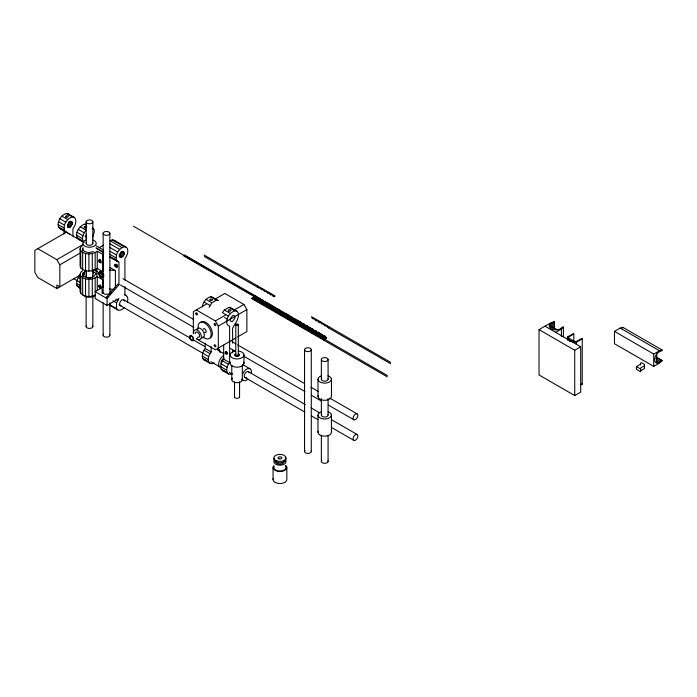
<?xml version="1.0" encoding="UTF-8"?>
<svg xmlns="http://www.w3.org/2000/svg" width="697" height="697" viewBox="0 0 697 697"><rect width="100%" height="100%" fill="white"/><g stroke="black" fill="none" stroke-linecap="round" stroke-linejoin="round"><path stroke-width="1.05" d="M640.578 364.2L636.413 366.605L636.413 369.349L640.621 371.78L640.621 367.999L644.446 365.794M640.578 365.001L640.578 363.172L641.475 362.649L644.446 364.374L644.446 368.539L640.621 370.752M83.605 242.138L59.794 228.416L58.504 226.934C56.91 221.289 60.927 215.312 66.276 213.474L68.21 213.848L74.152 217.281L75.442 218.762C76.531 222.212 75.128 225.959 72.924 228.66L72.924 236.196M69.953 234.253L65.745 231.857L64.455 230.367C62.861 224.722 66.877 218.745 72.227 216.906L74.152 217.281M72.2 224.347L71.678 221.576L69.012 222.5L67.696 224.791L68.228 227.553L69.953 227.388L72.2 224.347L68.803 222.378M82.438 241.467L78.238 239.062L76.949 237.581C75.354 231.935 79.371 225.959 84.72 224.12L86.646 224.495M84.18 242.504L82.891 241.014C81.662 237.137 83.614 233.103 86.114 230.184L80.164 226.752M80.782 288.758L76.949 285.805C75.651 281.91 77.846 278.086 79.815 274.853M124.214 307.682L121.94 309.52L119.666 310.313L117.732 309.93L116.582 308.614L116.582 302.873L118.96 298.56L107.068 305.425L107.068 298.56L118.96 284.82L118.96 261.95L117.732 261.715L116.443 260.225C114.961 254.762 118.743 248.219 124.214 246.764L126.148 247.139L127.438 248.62C128.518 252.07 127.115 255.816 124.911 258.517L124.911 280.046M124.188 254.205L123.665 251.443L121.94 251.608L119.684 254.649L120.215 257.411L122.872 256.487L124.188 254.205L120.529 252.087M127.438 302.106L127.891 299.213L127.438 296.844L124.319 294.308M202.409 306.863C202.801 302.184 206.155 298.333 210.485 296.73L212.411 297.105L218.361 300.538L216.436 300.163L210.485 296.73M214.153 362.919L211.879 363.703L209.954 363.329L204.003 359.896L202.714 358.415C201.625 354.965 203.027 351.218 205.232 348.517L205.232 343.142M209.954 363.329L208.664 361.848C207.575 358.397 208.978 354.66 211.182 351.959L211.182 346.575M232.598 343.116L232.598 328.156C234.941 323.373 239.82 318.442 238.095 312.674L236.806 311.184L234.872 310.81C229.522 312.648 225.514 318.634 227.1 324.271L228.389 325.76L229.627 325.996L229.627 362.606C227.414 365.306 226.02 369.044 227.1 372.494L228.389 373.984L230.324 374.359L232.598 373.566M228.389 373.984L222.439 370.543L221.149 369.062C220.069 365.611 221.472 361.865 223.676 359.173L223.676 345.172M103.513 277.249L102.163 278.025L100.246 276.927L98.896 274.583L98.896 272.37L100.246 271.595L101.204 271.926L103.513 275.036M110.335 293.925L111.076 290.919L111.076 293.324M80.085 248.829L80.765 250.781C85.069 255.172 92.474 254.562 97.249 251.234L97.249 268.406C92.474 271.734 85.069 272.344 80.765 267.953L80.085 266.001L80.085 248.829L80.765 246.877L82.673 245.222M82.612 250.972L83.091 247.435M95.167 295.023C90.645 297.201 84.415 297.175 80.765 293.367L80.085 291.416L80.085 274.243L80.765 272.292L82.673 270.636M82.612 276.387L83.091 272.849L86.506 270.88L86.506 274.095M252.584 298.525L255.816 296.138L252.584 298.525L252.009 298.194L252.009 298.743L387.366 376.894M252.837 297.854L255.555 300.241L258.787 297.854L260.103 298.612L260.364 299.588L257.393 301.304L257.132 300.329L255.816 299.571M258.787 297.854L258.526 298.525L257.393 297.872L257.132 296.896L184.426 254.919M257.393 301.304L258.526 301.958L261.767 299.571L263.083 300.329L263.335 301.304L264.477 301.958L264.738 301.287L267.456 303.683L267.709 303.003L269.025 303.761L269.286 304.737L270.427 305.399L270.689 304.72L272.004 305.478L272.266 306.453L273.398 307.116M261.532 300.163L261.767 299.571M258.787 301.287L261.506 303.683L264.738 301.287M261.767 303.003L264.477 305.399L267.709 303.003M264.738 304.72L267.456 307.116L270.689 304.72M276.378 308.832L273.66 306.436L270.427 308.832L267.709 306.436M273.433 307.037L273.66 306.436M270.689 308.152L273.398 310.548L276.639 308.152L279.349 310.548L279.61 309.877L280.926 310.635L281.187 311.611L282.329 312.265L282.581 311.594L285.3 313.981L285.561 313.31L286.876 314.068L287.138 315.044L288.27 315.697M279.61 309.877L276.378 312.265L273.66 309.877M276.639 311.594L279.349 313.981L282.581 311.594M285.561 313.31L282.329 315.697L279.61 313.31M282.581 315.027L285.3 317.414L288.532 315.027L289.847 315.785L290.109 316.76L292.827 317.501L293.08 318.477L290.109 320.193L289.847 319.217L287.138 318.477L286.876 317.501L285.561 316.743M288.532 315.027L285.3 317.414M290.109 320.193L291.25 320.855L294.483 318.459L297.201 320.855L297.453 320.176L298.769 320.934L299.03 321.909L300.172 322.572M294.256 319.06L294.483 318.459M291.512 320.176L294.221 322.572L297.453 320.176M294.483 321.892L297.201 324.288L300.433 321.892L303.143 324.288L303.404 323.608L304.72 324.375L304.981 325.342L306.122 326.004L306.384 325.333L307.699 326.091L307.952 327.059L310.67 327.808L310.932 328.784L312.073 329.437M300.433 321.892L297.201 324.288M297.453 323.608L300.172 326.004L303.404 323.608M300.433 325.333L303.143 327.721L306.384 325.333M303.404 327.05L306.122 329.437L309.355 327.05M306.384 328.766L309.093 331.153L312.326 328.766L315.044 331.153L315.305 330.483L316.621 331.241L316.882 332.216L318.015 332.87M312.326 328.766L309.093 331.153M309.355 330.483L312.073 332.87L315.305 330.483M320.995 334.586L318.276 332.199L315.044 334.586L312.326 332.199M318.05 332.791L318.276 332.199M325.543 336.39L322.572 338.106L323.399 339.962L326.37 338.245L325.543 336.39L324.227 335.632L323.966 336.311L321.256 333.915L318.015 336.311L315.305 333.915M318.276 335.632L320.995 338.028L324.227 335.632M328.514 327.869L328.775 326.649M622.621 328.043L622.891 327.355L662.15 350.016L661.88 350.713L658.229 352.264L656.069 354.947A6.813 3.938 -60 0 0 656.069 362.823L658.229 363.015L661.88 360.332L662.15 360.715L659.475 363.085L653.734 366.395L614.475 343.734L614.475 331.38L620.217 328.069L622.891 327.355M86.663 234.218L85.949 236.623L86.663 238.2M92.596 237.642L94.339 231.779L93.886 229.409L92.596 227.928M209.091 307.377L211.879 302.794L216.436 300.163M98.704 260.661L99.087 259.815L100.011 259.903L101.326 262.168L100.943 263.013L99.087 261.95L98.704 260.661L100.629 259.545M98.704 286.075L99.087 285.23L100.943 286.293L100.943 288.436L100.011 288.34L98.704 286.075L100.629 284.96M114.77 265.121L115.153 264.276L117 265.348L117 267.482L115.153 266.411L114.77 265.121L116.469 264.146M225.279 352.438L225.819 351.68L226.891 352.299L227.422 353.675L226.891 354.442L225.819 353.823L225.279 352.438L226.769 351.584M544.993 326.187L580.688 346.801L580.688 392.132L574.737 395.574L539.042 374.96L539.042 329.629L550.735 322.877L554.124 321.753L554.315 322.171L550.168 323.992L549.253 325.961A6.813 3.938 0 0 0 556.075 329.899L559.482 329.367L562.653 326.98L563.385 327.093L563.385 336.808M563.385 327.093L561.425 329.054L555.692 332.364M236.806 311.184L230.855 307.752L228.93 307.377L224.373 310.008L222.439 312.604L228.389 316.046M326.37 338.245L323.347 339.387L325.804 337.365L322.824 339.082M66.381 232.188L34.85 250.397L34.85 272.379L37.821 277.528L56.858 288.523L80.103 275.106M37.821 248.681L56.858 259.667L83.57 244.246M56.858 288.523L56.858 285.082L59.837 286.798L59.837 264.816L80.103 253.124M99.331 247.627L103.583 245.17M99.087 261.95L101.004 260.844M96.238 273.66L95.236 274.243L94.748 275.637C91.76 278.652 86.088 278.652 83.091 275.637L82.612 274.243M98.896 272.37L100.734 271.307M98.704 273.363L102.381 271.246M98.896 274.583L102.572 272.457M80.085 274.243L80.765 276.195C85.069 280.586 92.474 279.976 97.249 276.648L97.249 290.605M115.153 266.411L117.697 264.938M99.436 275.829L103.112 273.703M116.077 267.387L117.776 266.411M100.246 276.927L103.923 274.801M101.204 277.694L103.966 276.099M99.087 287.364L101.004 286.258M102.903 287.225L95.167 291.686L107.068 298.56M107.704 296.817L105.874 297.872L117.776 284.132L118.96 284.82M206.443 304.092L193.339 311.664L193.339 333.645M214.728 299.309L224.861 293.463L243.898 304.45L246.877 309.607L246.877 331.589L237.668 336.904M252.009 298.194L254.989 296.478L255.555 296.809L252.009 298.743M196.31 309.947L215.347 320.934L225.48 315.088M233.765 310.304L243.898 304.45M254.152 298.612L257.132 296.896M254.414 299.588L257.359 297.758L133.441 226.211M255.555 300.241L258.561 298.447M257.132 300.329L260.103 298.612M257.359 301.191L260.338 299.475M258.561 301.888L260.051 301.026M258.526 301.958L260.016 301.104M218.318 348.073L218.318 326.091L246.877 309.607M260.103 302.045L263.083 300.329M260.364 303.021L263.309 301.191M261.506 303.683L264.512 301.888M263.083 303.761L266.054 302.045M263.309 304.624L266.28 302.907M263.335 304.737L266.315 303.021M264.512 305.321L267.482 303.604L264.477 305.399M266.054 305.478L269.025 303.761M266.315 306.453L269.26 304.624M267.456 307.116L270.453 305.321M269.025 307.194L272.004 305.478M269.26 308.057L272.231 306.34M269.286 308.17L272.266 306.453M272.004 308.919L274.975 307.194M272.266 309.886L275.21 308.057M273.398 310.548L276.404 308.754M274.975 310.635L277.955 308.919M275.21 311.498L278.181 309.782M275.237 311.611L278.208 309.886M279.384 310.47L276.404 312.186L279.349 310.548M277.955 312.352L280.926 310.635M278.208 313.328L281.152 311.498M235.821 337.967L215.347 349.789L196.31 338.794M279.349 313.981L282.355 312.186M280.926 314.068L283.897 312.352M281.152 314.931L284.132 313.214M281.187 315.044L284.158 313.328M283.897 315.785L286.876 314.068M284.158 316.76L287.103 314.931M286.876 317.501L289.847 315.785M225.819 353.823L227.3 352.961M287.103 318.363L290.083 316.647M287.138 318.477L290.109 316.76M288.532 318.459L291.512 316.743M290.536 317.771L288.305 319.06L290.501 317.849M289.847 319.217L292.827 317.501M290.083 320.08L293.054 318.363M291.25 320.855L292.766 319.914M292.827 320.934L295.798 319.217M293.054 321.796L296.025 320.08M293.08 321.909L296.059 320.193M294.256 322.493L296.486 321.204M294.221 322.572L296.452 321.282M295.798 322.65L298.769 320.934M296.025 323.513L299.004 321.796M296.059 323.626L299.03 321.909M298.769 324.375L301.749 322.65M299.004 325.229L301.975 323.513M299.03 325.342L302.01 323.626M300.198 325.926L303.178 324.21M300.172 326.004L302.402 324.715M301.749 326.091L304.72 324.375M301.975 326.954L304.955 325.229M302.01 327.059L304.981 325.342M303.143 327.721L304.633 326.858M304.72 327.808L307.699 326.091M304.955 328.67L307.926 326.954M304.981 328.784L307.952 327.059M306.149 329.359L309.128 327.642M306.122 329.437L309.093 327.721M307.699 329.524L310.67 327.808M307.926 330.387L310.897 328.67M307.952 330.5L310.932 328.784M310.67 331.241L313.641 329.524M310.897 332.103L313.877 330.387M310.932 332.216L313.903 330.5M312.073 332.87L315.07 331.075M313.641 332.957L316.621 331.241M313.877 333.819L316.847 332.103M313.903 333.933L316.882 332.216M316.621 334.673L319.592 332.957M316.847 335.536L319.827 333.819M316.882 335.649L319.853 333.933M318.05 336.233L321.021 334.516M319.592 336.39L322.572 334.673M319.827 337.252L322.798 335.536M319.853 337.365L322.824 335.649M320.995 338.028L324 336.233M322.798 338.969L325.769 337.252M567.41 340.275L567.41 337.034L573.239 333.671L573.831 334.011L573.831 341.574M573.831 334.011L568.351 337.182L569.989 340.737L576.158 341.687L581.638 338.524L582.23 338.864L582.23 384.204L580.566 385.162M567.41 337.034L569.31 341.138L576.41 342.227L582.23 338.864M539.042 329.629L574.737 350.234L580.688 346.801M614.475 331.38L653.734 354.05L659.475 350.739L662.15 350.016M323.347 339.387L326.37 337.697M93.381 251.399C90.148 252.959 85.705 252.941 83.091 250.223L82.612 248.829M126.148 247.139L114.247 240.273L112.322 239.899L110.039 240.692L121.94 247.557M109.298 294.003L105.134 294.352L102.459 292.801L102.311 289.281L102.311 293.472M109.324 270.018L115.397 270.636L115.397 287.521M109.324 289.011L114.386 289.525M126.148 295.362L124.911 295.127L124.911 286.511M78.238 287.286L80.164 287.661M204.003 359.896L205.929 360.271M222.439 370.543L224.373 370.917M92.021 271.142L97.049 273.782M59.794 228.416L64.002 230.82L64.002 234.026M620.217 328.069L659.475 350.739M656.278 357.099L661.88 360.332M656.539 357.474L662.15 360.715M656.051 358.859L660.721 361.56M656.618 360.889L659.423 362.501M656.356 361.935L658.229 363.015M636.413 366.605L640.621 369.027M549.41 325.281L557.26 329.803M551.153 326.971L552.904 327.982M568.761 338.071L574.616 341.452L574.616 342.14M581.638 383.864L582.23 384.204M390.642 362.37L311.498 316.673L312.326 318.529L315.044 319.27L315.297 320.245L316.612 321.003L316.874 320.332L318.015 320.986L318.276 321.962L319.592 322.72L319.853 322.049L320.986 322.702L321.247 323.678L323.966 324.419L324.227 325.394L325.543 326.152L325.795 325.482L326.937 326.135L327.198 327.111L390.642 363.738M204.09 255.015L274.914 295.894L274.914 296.443L274.339 296.112L274.078 296.791L272.762 296.033L272.51 295.058L271.368 294.395L271.107 295.075L269.791 294.317L269.53 293.341L268.389 292.679L268.127 293.359L266.82 292.592L266.559 291.625L265.418 290.963L265.156 291.634L263.841 290.876L263.579 289.9L262.447 289.246L262.185 289.917L260.87 289.159L260.608 288.183L259.467 287.53L259.206 288.201L204.352 256.531M183.599 255.816L254.989 297.027L254.989 296.478M301.949 324.149L304.772 325.769M321.256 337.348L387.366 375.526M112.322 239.899L124.214 246.764M66.276 213.474L72.227 216.906M84.72 224.12L86.419 225.096M92.187 228.433L93.886 229.409M228.93 307.377L234.872 310.81M109.595 243.584L119.666 249.395M61.719 216.105L67.67 219.538M70.502 221.21L72.2 222.186M205.929 299.362L211.879 302.794M224.373 310.008L230.324 313.441M121.635 251.434L124.38 253.02M68.986 221.193L72.383 223.162M109.499 247.243L117.732 252M120.006 253.307L123.665 255.424M59.794 218.701L65.745 222.143M68.271 223.598L71.678 225.567M78.238 229.348L84.18 232.789M204.003 301.958L209.954 305.399M119.213 254.379L122.872 256.487M67.487 224.669L70.885 226.63M119.196 255.66L121.94 257.245M67.4 225.915L69.953 227.388M84.99 236.065L86.689 237.05M110.039 251.268L116.443 254.971M119.178 256.513L121.008 257.568M58.504 221.681L64.455 225.114M67.313 226.725L69.012 227.71M76.949 232.328L82.891 235.76M224.556 317.544L227.1 319.017M96.177 245.806L103.626 250.11M109.586 254.161L115.99 257.864M58.051 224.565L64.002 227.997M76.496 235.211L82.438 238.653M96.134 247.836L103.452 252.061M110.039 256.531L116.443 260.225M58.504 226.934L64.455 230.367M76.949 237.581L82.891 241.014M112.557 258.256L114.386 259.31M116.216 260.364L118.046 261.419M109.499 256.958L117.732 261.715M97.249 251.234L102.903 254.492L102.903 271.664L96.953 268.232L96.953 276.474L102.903 279.915L102.903 287.425M109.838 267.43L115.397 270.636M122.89 278.652L193.452 319.392M232.023 341.661L235.786 343.839M237.668 344.919L304.467 383.489M311.054 387.288L318.581 391.636M329.864 398.153L357.152 413.905A3.363 1.943 -60 0 1 356.08 419.115A3.363 1.943 -60 0 1 353.17 417.433A3.363 1.943 -60 0 1 357.152 413.905M94.121 269.817L96.944 271.447M120.468 285.029L193.844 327.398M230.541 348.578L235.246 351.297M243.715 356.184L304.868 391.487M311.446 395.295L321.796 401.263M328.383 405.07L353.788 419.733M93.459 269.652L97.083 271.743M217.952 349.267L219.651 350.243L220.104 352.612M217.525 350.033L224.025 353.788M242.582 364.496L250.014 368.791M123.831 299.806L189.689 337.827M193.452 339.997L204.744 346.522M248.019 371.501L305.408 404.635M311.054 407.893L319.522 412.79M331.746 419.847L357.152 434.51A3.363 1.943 -60 0 1 356.08 439.729A3.363 1.943 -60 0 1 353.17 438.038A3.363 1.943 -60 0 1 357.152 434.51M205.232 348.517L211.182 351.959M223.676 359.173L229.627 362.606M115.902 299.161L117.732 300.215M78.238 277.572L80.782 279.044M204.003 350.182L209.954 353.614M222.439 360.828L228.389 364.27M112.923 300.755L116.582 302.873M119.178 304.728L121.008 305.791L120.215 305.635L119.501 304.058L120.215 301.653L121.94 299.832L123.665 299.658L124.38 301.243M73.429 278.478L80.347 282.512M119.527 305.094L208.664 356.594M221.149 363.808L227.1 367.241M244.656 377.33L304.868 412.093M311.446 415.9L318.032 419.699M332.147 427.845L353.788 440.338M76.496 283.435L80.739 285.892M202.261 356.045L208.211 359.478M220.696 366.692L226.647 370.124M210.79 361.691L220.086 367.058M229.348 372.398L232.136 374.01M241.432 379.377L243.288 380.449M76.949 285.805L80.347 287.765M110.178 304.911L116.582 308.614M202.714 358.415L208.664 361.848M221.149 369.062L227.1 372.494M109.499 305.181L117.732 309.93M107.068 305.425L95.167 298.56L95.167 277.85M96.238 248.245L103.844 252.941M218.361 348.761L219.651 350.243M114.247 240.273L115.536 241.754M68.21 213.848L69.5 215.329M215.347 320.934L218.318 326.091M56.858 259.667L59.837 264.816M257.89 287.443L257.637 285.927M102.311 291.686L102.381 293.446M656.74 353.971L656.74 363.032M653.734 354.05L653.734 366.395M576.41 342.227L576.41 344.388M574.737 350.234L574.737 395.574M561.425 329.054L561.425 336.607M554.315 322.171L554.315 328.644M554.124 321.753L554.124 328.226M552.677 322.563L552.677 327.965M551.214 323.216L551.214 327.529M550.168 323.992L550.168 326.152M331.45 379.246L331.45 396.419A6.735 3.886 0 0 1 323.835 400.278A6.735 3.886 0 0 1 318.215 395.417M331.432 415.124L331.432 432.297A6.735 3.886 0 0 1 323.826 436.148A6.735 3.886 0 0 1 318.207 431.286M328.078 359.565A3.363 1.943 0 0 1 323.033 361.246A3.363 1.943 0 0 1 323.033 357.883A3.363 1.943 0 0 1 328.078 359.565L328.078 379.063M328.078 398.562L328.078 414.811M328.078 435.39L328.078 461.388M321.352 359.565L321.352 379.063M321.352 398.562L321.352 414.811M321.352 435.39L321.352 461.388M317.989 379.246L317.989 396.419M317.971 415.124L317.971 432.297M311.28 349.685A3.363 1.943 0 0 1 306.236 351.366A3.363 1.943 0 0 1 306.236 348.003A3.363 1.943 0 0 1 311.28 349.685L311.28 451.499M304.554 349.685L304.554 451.499M286.833 467.521L286.833 479.545A6.9 3.982 0 0 1 279.035 483.491A6.9 3.982 0 0 1 273.276 478.517M273.041 467.521L273.041 479.545M243.985 354.965L243.985 363.207M242.303 365.298L242.303 379.726M239.568 381.843L239.568 396.863M238.304 324.619A1.263 0.732 0 0 1 236.414 325.255A1.263 0.732 0 0 1 236.414 323.992A1.263 0.732 0 0 1 238.304 324.619L238.304 354.677M235.786 324.619L235.786 355.749M234.523 381.843L234.523 396.863M232.598 349.528L232.598 352.734M231.787 365.237L231.787 379.665M109.882 233.399A3.363 1.943 0 0 1 104.838 235.089A3.363 1.943 0 0 1 104.838 231.718A3.363 1.943 0 0 1 109.882 233.399L109.882 294.064M109.882 302.725L109.882 335.222M103.147 233.399L103.147 292.984M103.147 302.725L103.147 335.222M95.167 252.436L95.167 269.608M93.381 271.664L93.381 273.816M92.849 221.838A3.363 1.943 0 0 1 87.805 223.519A3.363 1.943 0 0 1 87.805 220.156A3.363 1.943 0 0 1 92.849 221.838L92.849 243.41M92.849 270.384L92.849 276.857M92.849 296.277L92.849 326.484M92.3 253.542L92.3 270.715M92.3 278.957L92.3 296.129M88.92 253.926L88.92 271.098M88.92 279.34L88.92 296.521M86.114 221.838L86.114 243.41M86.114 270.384L86.114 276.857M86.114 296.277L86.114 326.484M85.539 253.542L85.539 270.715M85.539 278.957L85.539 296.129M84.459 271.664L84.459 274.888M83.091 272.849L83.091 276.073M82.673 252.436L82.673 269.608M82.673 277.85L82.673 295.023M80.765 250.781L80.765 267.953M80.765 276.195L80.765 293.367M285.909 465.535A6.9 3.982 0 0 1 279.941 471.503A6.9 3.982 0 0 1 273.965 465.535M285.221 465.762A6.099 3.52 0 0 1 280.734 471.015A6.099 3.52 0 0 1 274.043 466.615M285.221 459.924A6.099 3.52 0 0 1 280.734 465.178A6.099 3.52 0 0 1 274.043 460.778M284.001 461.057A4.208 2.431 0 0 1 280.49 464.089A4.208 2.431 0 0 1 275.733 461.684M285.221 457.52A6.099 3.52 0 0 1 280.734 462.773A6.099 3.52 0 0 1 274.043 458.373M243.75 362.17A6.944 4.008 0 0 1 237.041 367.214A6.944 4.008 0 0 1 230.341 362.17M237.999 354.416A1.35 0.775 0 0 1 238.078 355.461A1.35 0.775 0 0 1 236.274 355.601A1.35 0.775 0 0 1 235.882 354.573M242.138 378.933A5.262 3.032 0 0 1 236.309 382.697A5.262 3.032 0 0 1 232.519 378.149M238.844 351.096A6.944 4.008 0 0 1 242.73 357.265A6.944 4.008 0 0 1 231.36 357.265A6.944 4.008 0 0 1 235.246 351.096M238.304 353.701A2.527 1.455 0 0 1 238.975 355.897A2.527 1.455 0 0 1 235.116 355.897A2.527 1.455 0 0 1 235.786 353.701M239.48 396.488A2.527 1.455 0 0 1 237.041 398.327A2.527 1.455 0 0 1 234.61 396.488M311.167 451.003A3.363 1.943 0 0 1 307.482 453.433A3.363 1.943 0 0 1 305.007 450.532M327.965 460.883A3.363 1.943 0 0 1 324.279 463.313A3.363 1.943 0 0 1 321.805 460.412M109.769 334.726A3.363 1.943 0 0 1 106.075 337.148A3.363 1.943 0 0 1 103.6 334.255M92.396 325.508A3.363 1.943 0 0 1 89.486 328.426A3.363 1.943 0 0 1 86.567 325.508M196.737 329.655A5.471 3.154 60 0 1 203.21 331.38A5.471 3.154 60 0 1 201.477 337.853M193.766 333.68A5.471 3.154 60 0 1 197.164 330.038A5.471 3.154 60 0 1 201.355 337.296A5.471 3.154 60 0 1 196.502 338.411M195.421 333.48A2.945 1.699 60 0 1 197.495 332.277A2.945 1.699 60 0 1 199.577 335.884A2.945 1.699 60 0 1 197.495 337.087M201.198 321.848A9.253 5.341 60 0 1 210.459 327.198A9.253 5.341 60 0 1 210.459 337.879M198.314 328.862A9.253 5.341 60 0 1 204.064 322.694A9.253 5.341 60 0 1 211.156 334.978A9.253 5.341 60 0 1 202.94 336.878M203.202 329.28A2.1 1.211 60 0 1 204.901 329.01A2.1 1.211 60 0 1 206.12 331.563A2.1 1.211 60 0 1 204.639 332.269M246.651 377.365A3.363 1.943 -60 0 1 244.281 376.232A3.363 1.943 -60 0 1 246.241 372.154A3.363 1.943 -60 0 1 248.951 372.581M242.53 374.254A6.735 3.886 -60 0 1 248.472 368.495A6.735 3.886 -60 0 1 251.251 373.392M247.888 379.22A6.735 3.886 -60 0 1 242.53 379.743M221.393 363.79A3.363 1.943 -60 0 1 221.568 360.645A3.363 1.943 -60 0 1 224.068 358.214M221.071 367.354A6.735 3.886 -60 0 1 218.858 362.457A6.735 3.886 -60 0 1 223.449 355.731M327.965 378.75A3.363 1.943 0 0 1 324.279 381.172A3.363 1.943 0 0 1 321.805 378.279M328.078 375.883A6.735 3.886 0 0 1 329.873 381.747A6.735 3.886 0 0 1 319.557 381.747A6.735 3.886 0 0 1 321.352 375.883M327.956 414.619A3.363 1.943 0 0 1 324.262 417.05A3.363 1.943 0 0 1 321.787 414.149M328.069 411.753A6.735 3.886 0 0 1 329.864 417.616A6.735 3.886 0 0 1 319.548 417.616A6.735 3.886 0 0 1 321.343 411.753M92.405 242.373A3.363 1.943 0 0 1 89.486 245.292A3.363 1.943 0 0 1 86.576 242.373M92.858 239.986A6.735 3.886 0 0 1 94.644 245.849A6.735 3.886 0 0 1 84.337 245.849A6.735 3.886 0 0 1 86.123 239.986M92.396 275.271A3.363 1.943 0 0 1 91.856 277.615M90.349 278.12A3.363 1.943 0 0 1 87.796 277.929M87.099 277.615A3.363 1.943 0 0 1 86.567 275.271M95.306 295.362A6.735 3.886 0 0 1 83.649 295.362M82.751 276.239A6.735 3.886 0 0 1 83.649 274.296M230.341 318.695L230.341 320.847L231.665 321.613L232.598 321.291L234.854 318.25L234.854 316.089L233.53 315.332L232.598 315.654L230.341 318.695M278.992 458.853A1.891 1.089 0 0 0 281.832 457.903A1.891 1.089 0 0 0 278.992 456.962A1.891 1.089 0 0 0 278.992 458.853M276.892 460.961A6.099 3.52 0 0 0 286.04 457.903A6.099 3.52 0 0 0 276.892 454.853A6.099 3.52 0 0 0 276.892 460.961M210.233 300.311A1.35 0.775 0 0 0 212.48 299.963A1.35 0.775 0 0 0 210.834 299.013A1.35 0.775 0 0 0 210.233 300.311M228.668 310.958A1.35 0.775 0 0 0 230.925 310.609A1.35 0.775 0 0 0 229.278 309.66A1.35 0.775 0 0 0 228.668 310.958M84.468 227.701A1.35 0.775 0 0 0 86.716 227.353A1.35 0.775 0 0 0 85.069 226.403A1.35 0.775 0 0 0 84.468 227.701M66.023 217.055A1.35 0.775 0 0 0 68.271 216.706A1.35 0.775 0 0 0 66.624 215.756A1.35 0.775 0 0 0 66.023 217.055M190.037 337.235A2.143 1.237 60 0 0 192.311 340.066A2.143 1.237 60 0 0 192.311 337.034A2.143 1.237 60 0 0 190.037 337.235M189.471 336.912A2.945 1.699 60 0 0 192.59 340.798A2.945 1.699 60 0 0 192.59 336.634A2.945 1.699 60 0 0 189.471 336.912M214.214 345.355A1.176 0.68 60 0 0 215.469 346.914A1.176 0.68 60 0 0 215.469 345.242A1.176 0.68 60 0 0 214.214 345.355M195.77 313.415A1.176 0.68 60 0 0 197.024 314.966A1.176 0.68 60 0 0 197.024 313.302A1.176 0.68 60 0 0 195.77 313.415M214.214 324.061A1.176 0.68 60 0 0 215.469 325.621A1.176 0.68 60 0 0 215.469 323.948A1.176 0.68 60 0 0 214.214 324.061"/></g></svg>
